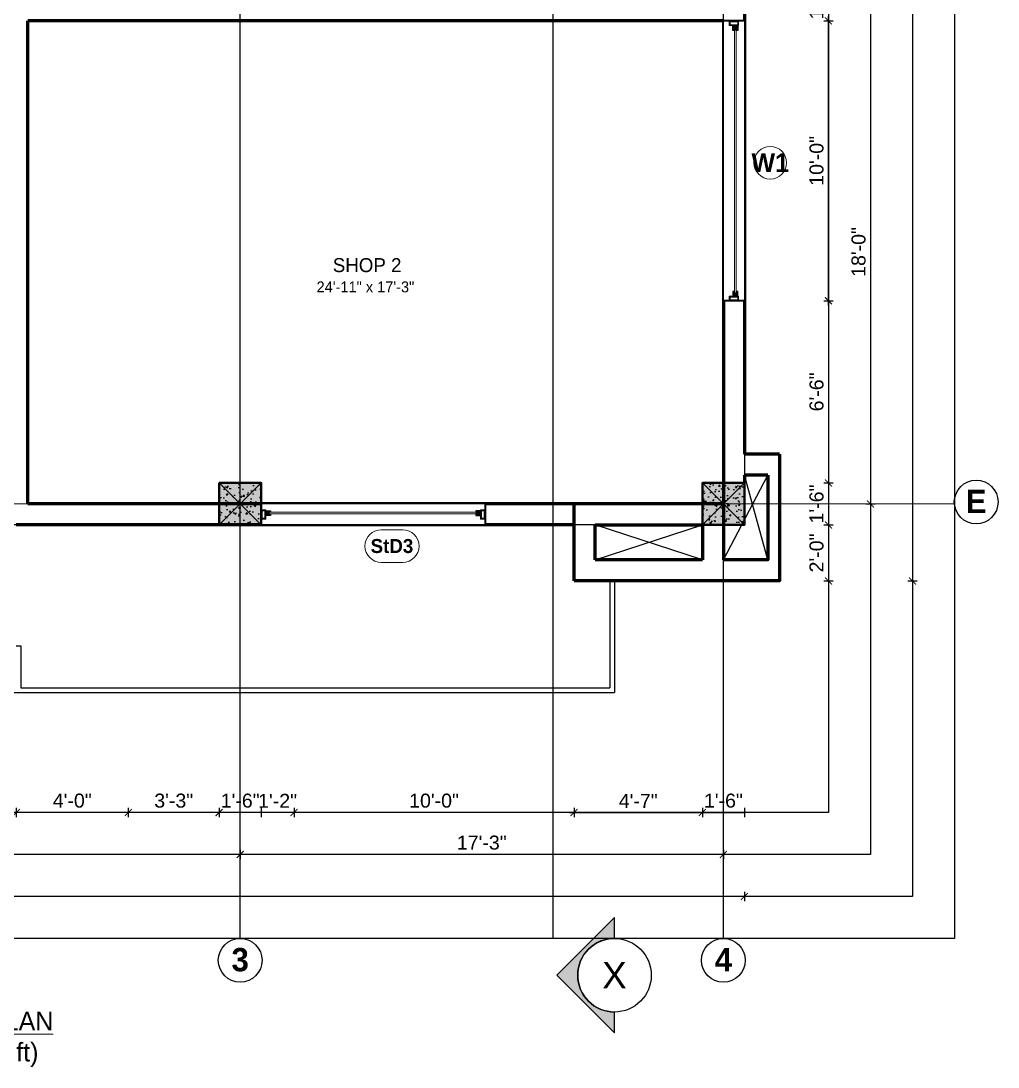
# Model space of a CAD drawing. Header units: feet. Extents: x 109753 to 150441, y 47761 to 75080.
# Drawn here: x 126931 to 127349.7, y 50239.1 to 50687.7 of the extents above; entities that cross this region are included whole.
import ezdxf

# ---------------------------------------------------------------- set-up
doc = ezdxf.new("R2010")
doc.units = ezdxf.units.FT
doc.header["$LTSCALE"] = 50
doc.header["$MEASUREMENT"] = 0
doc.header["$PDMODE"] = 3
doc.header["$PDSIZE"] = -10
for name, pattern in [('( Hidden )', [0.375, 0.25, -0.125]), ('ACAD_ISO04W100', [30, 24, -3, 0, -3]), ('CENTER', [2, 1.25, -0.25, 0.25, -0.25])]:
    doc.linetypes.add(name, pattern=pattern)
doc.layers.add('A-ANNO-MASK', color=7, linetype='Continuous', lineweight=13, true_color=0xffffff)
for name, color, linetype, lineweight in [('CENTRELINE', 146, 'CENTER', 18), ('COLUMN', 16, 'Continuous', 40), ('DIMENSION', 5, 'Continuous', 15), ('STAIRCASE', 210, 'Continuous', 25), ('TEXT', 181, 'Continuous', 13), ('WALL', 1, 'Continuous', 60), ('WINDOW', 197, 'Continuous', 25)]:
    doc.layers.add(name, color=color, linetype=linetype, lineweight=lineweight)
doc.layers.add('HACTH', color=251, linetype='Continuous')
doc.styles.add('GL_Imperial', font='GOTHIC.TTF', dxfattribs={"height": 8})
doc.styles.add('SANS', font='sanss___.ttf', dxfattribs={"height": 11.81102362204724})
doc.styles.add('STYLUS', font='stylu.ttf')
doc.styles.add('TIMES', font='arial.ttf')
doc.dimstyles.new("1-8'", dxfattribs={"dimtxt": 6, "dimasz": 3, "dimexe": 2, "dimexo": 1, "dimgap": 2, "dimtad": 1, "dimdec": 0, "dimzin": 3, "dimdsep": 46, "dimlunit": 4, "dimtxsty": 'TIMES', "dimblk": 'ARCHTICK', "dimcen": 8, "dimdle": 2, "dimclrt": 7, "dimadec": 0, "dimazin": 0, "dimtfac": 1, "dimtdec": 0, "dimtix": 1, "dimtmove": 0, "dimatfit": 3, "dimfxl": 2, "dimfxlon": 1, "dimarcsym": 0})

# ---------------------------------------------------------------- blocks, each defined once
blk = doc.blocks.new('A$Cb5c74cea')
at = {"true_color": 0xffffff, "transparency": 33554687}
h = blk.add_hatch(color=7, dxfattribs=at)
h.dxf.hatch_style = 1
h.paths.add_polyline_path([(-9, -9), (9, -9), (9, 9), (-9, 9)])
at = {"layer": 'HACTH', "transparency": 33554623}
h = blk.add_hatch(dxfattribs=at)
h.set_pattern_fill('AR-CONC', color=256)
h.set_pattern_definition([(49.99999999999999, (-126497.0296379852, -50480.55175068545), (7.172601826007535, -0.6275213498259511), [0.75, -8.25]), (355, (-126497.0296379852, -50480.55175068545), (-1.38751333613, 7.521921337000118), [0.6, -6.6]), (100.45144446, (-126496.4319211752, -50480.60404412545), (5.78508846727112, 6.894399909686294), [0.6374019199999997, -7.011421119999998]), (46.18420000000001, (-126497.0296379852, -50478.55175068545), (10.67241330671572, -1.655192807930765), [1.125, -12.375]), (96.63563549, (-126496.1402705352, -50478.68968375545), (9.346619456742284, 9.741186007745505), [0.95610342, -10.5171376]), (351.1841639899999, (-126497.0296379852, -50478.55175068545), (9.346619450547731, 9.741186002699902), [0.9, -9.90000001]), (21, (-126496.0296379852, -50479.05175068545), (5.969070521184617, -4.026188906653388), [0.75, -8.25]), (326.0000000000001, (-126496.0296379852, -50479.05175068545), (2.433153319215817, 7.25150045046853), [0.6, -6.6]), (71.45144474, (-126495.5322154452, -50479.38726642545), (8.402223767299711, 3.225311528063538), [0.6374019000000001, -7.01142112]), (37.50000000000001, (-126497.0296379852, -50480.55175068545), (0.1215985531729067, 3.328938538313115), [0, -6.52, 0, -6.7, 0, -6.625]), (7.499999999999999, (-126497.0296379852, -50480.55175068545), (2.630695374421486, 3.944117118823602), [0, -3.82, 0, -6.37, 0, -2.525]), (327.5, (-126499.2596379852, -50480.55175068545), (5.33822436172409, -0.2255487173437976), [0, -2.5, 0, -7.8, 0, -10.35]), (317.5, (-126500.2596379852, -50480.55175068545), (5.831861693423862, 1.001049823323177), [0, -3.25, 0, -5.18, 0, -7.35])])
h.paths.add_polyline_path([(-9, -9), (9, -9), (9, 9), (-9, 9)])
at = {"layer": 'COLUMN'}
blk.add_lwpolyline([(-9, -9), (9, -9), (9, 9), (-9, 9)], close=True, dxfattribs=at)
at = {"layer": 'Defpoints', "color": 18, "true_color": 0x000000}
for p, q in [((-9, -9), (9, 9)), ((-9, 9), (9, -9))]:
    blk.add_line(p, q, dxfattribs=at)
blk = doc.blocks.new('_ArchTick')
at = {"color": 0, "linetype": 'ByBlock', "const_width": 0.15}
blk.add_lwpolyline([(-0.5, -0.5), (0.5, 0.5)], dxfattribs=at)
blk = doc.blocks.new('*D931')
at = {"layer": 'Defpoints', "color": 0, "transparency": 16777216}
for p in [(127241.0296379852, 50696.66989667162), (127241.0296379852, 50480.55175068548), (127295.0296379866, 50480.55175068548)]:
    blk.add_point(p, dxfattribs=at)
at = {"layer": 'DIMENSION', "color": 0, "lineweight": -2, "transparency": 16777216}
for p, q in [((127293.0296379866, 50696.66989667162), (127297.0296379866, 50696.66989667162)), ((127295.0296379866, 50698.66989667162), (127295.0296379866, 50478.55175068548)), ((127293.0296379866, 50480.55175068548), (127297.0296379866, 50480.55175068548))]:
    blk.add_line(p, q, dxfattribs=at)
at = {"layer": 'DIMENSION', "color": 0, "lineweight": -2, "transparency": 16777216, "xscale": 3, "yscale": 3, "zscale": 3}
for p, rotation in [((127295.0296379866, 50696.66989667162), 90), ((127295.0296379866, 50480.55175068548), 270)]:
    blk.add_blockref('_ArchTick', p, dxfattribs=dict(at, rotation=rotation))
at = {"layer": 'DIMENSION', "color": 7, "transparency": 16777216, "insert": (127289.9662000602, 50588.6108236785), "char_height": 6, "attachment_point": 5, "rotation": 90, "style": 'TIMES'}
blk.add_mtext('18\'-0"', dxfattribs=at)
blk = doc.blocks.new('*D932')
at = {"layer": 'Defpoints', "color": 0, "transparency": 16777216}
for p in [(127024.948513627, 50471.55175068545), (127232.0296379852, 50471.55175068545), (127024.948513627, 50330.25477779745)]:
    blk.add_point(p, dxfattribs=at)
at = {"layer": 'DIMENSION', "color": 0, "lineweight": -2, "transparency": 16777216}
for p, q in [((127234.0296379852, 50330.25477779745), (127022.948513627, 50330.25477779745)), ((127024.948513627, 50332.25477779745), (127024.948513627, 50328.25477779745)), ((127232.0296379852, 50332.25477779745), (127232.0296379852, 50328.25477779745))]:
    blk.add_line(p, q, dxfattribs=at)
at = {"layer": 'DIMENSION', "color": 0, "lineweight": -2, "transparency": 16777216, "xscale": 3, "yscale": 3, "zscale": 3, "rotation": 180}
blk.add_blockref('_ArchTick', (127024.948513627, 50330.25477779745), dxfattribs=at)
at = {"layer": 'DIMENSION', "color": 0, "lineweight": -2, "transparency": 16777216, "xscale": 3, "yscale": 3, "zscale": 3}
blk.add_blockref('_ArchTick', (127232.0296379852, 50330.25477779745), dxfattribs=at)
at = {"layer": 'DIMENSION', "color": 7, "transparency": 16777216, "insert": (127128.4890758061, 50335.32026210851), "char_height": 6, "attachment_point": 5, "style": 'TIMES'}
blk.add_mtext('17\'-3"', dxfattribs=at)
blk = doc.blocks.new('*D933')
at = {"layer": 'Defpoints', "color": 0, "transparency": 16777216}
for p in [(126761.0296379852, 50471.55175068545), (127024.948513627, 50471.55175068545), (126761.0296379852, 50330.25477779745)]:
    blk.add_point(p, dxfattribs=at)
at = {"layer": 'DIMENSION', "color": 0, "lineweight": -2, "transparency": 16777216}
for p, q in [((127026.948513627, 50330.25477779745), (126759.0296379852, 50330.25477779745)), ((126761.0296379852, 50332.25477779745), (126761.0296379852, 50328.25477779745)), ((127024.948513627, 50332.25477779745), (127024.948513627, 50328.25477779745))]:
    blk.add_line(p, q, dxfattribs=at)
at = {"layer": 'DIMENSION', "color": 0, "lineweight": -2, "transparency": 16777216, "xscale": 3, "yscale": 3, "zscale": 3, "rotation": 180}
blk.add_blockref('_ArchTick', (126761.0296379852, 50330.25477779745), dxfattribs=at)
at = {"layer": 'DIMENSION', "color": 0, "lineweight": -2, "transparency": 16777216, "xscale": 3, "yscale": 3, "zscale": 3}
blk.add_blockref('_ArchTick', (127024.948513627, 50330.25477779745), dxfattribs=at)
at = {"layer": 'DIMENSION', "color": 7, "transparency": 16777216, "insert": (126892.9890758061, 50335.31821572378), "char_height": 6, "attachment_point": 5, "style": 'TIMES'}
blk.add_mtext('22\'-0"', dxfattribs=at)
blk = doc.blocks.new('*D940')
at = {"layer": 'Defpoints', "color": 0, "transparency": 16777216}
for p in [(127241.0296379852, 51402.0243346301), (127241.0296379852, 50447.55175068568), (127313.0296379866, 50447.55175068568)]:
    blk.add_point(p, dxfattribs=at)
at = {"layer": 'DIMENSION', "color": 0, "lineweight": -2, "transparency": 16777216}
for p, q in [((127311.0296379866, 51402.0243346301), (127315.0296379866, 51402.0243346301)), ((127313.0296379866, 51404.0243346301), (127313.0296379866, 50445.55175068568)), ((127311.0296379866, 50447.55175068568), (127315.0296379866, 50447.55175068568))]:
    blk.add_line(p, q, dxfattribs=at)
at = {"layer": 'DIMENSION', "color": 0, "lineweight": -2, "transparency": 16777216, "xscale": 3, "yscale": 3, "zscale": 3}
for p, rotation in [((127313.0296379866, 51402.0243346301), 90), ((127313.0296379866, 50447.55175068568), 270)]:
    blk.add_blockref('_ArchTick', p, dxfattribs=dict(at, rotation=rotation))
at = {"layer": 'DIMENSION', "color": 7, "transparency": 16777216, "insert": (127307.9662000603, 50924.78804265784), "char_height": 6, "attachment_point": 5, "rotation": 90, "style": 'TIMES'}
blk.add_mtext('79\'-6"', dxfattribs=at)
blk = doc.blocks.new('*D941')
at = {"layer": 'Defpoints', "color": 0, "transparency": 16777216}
for p in [(126500.0296379852, 50471.55175068545), (127241.0296379852, 50471.55175068545), (126500.0296379852, 50312.25477779745)]:
    blk.add_point(p, dxfattribs=at)
at = {"layer": 'DIMENSION', "color": 0, "lineweight": -2, "transparency": 16777216}
for p, q in [((127243.0296379852, 50312.25477779745), (126498.0296379852, 50312.25477779745)), ((126500.0296379852, 50314.25477779745), (126500.0296379852, 50310.25477779745)), ((127241.0296379852, 50314.25477779745), (127241.0296379852, 50310.25477779745))]:
    blk.add_line(p, q, dxfattribs=at)
at = {"layer": 'DIMENSION', "color": 0, "lineweight": -2, "transparency": 16777216, "xscale": 3, "yscale": 3, "zscale": 3, "rotation": 180}
blk.add_blockref('_ArchTick', (126500.0296379852, 50312.25477779745), dxfattribs=at)
at = {"layer": 'DIMENSION', "color": 0, "lineweight": -2, "transparency": 16777216, "xscale": 3, "yscale": 3, "zscale": 3}
blk.add_blockref('_ArchTick', (127241.0296379852, 50312.25477779745), dxfattribs=at)
at = {"layer": 'DIMENSION', "color": 7, "transparency": 16777216, "insert": (126870.5296379852, 50317.31821572378), "char_height": 6, "attachment_point": 5, "style": 'TIMES'}
blk.add_mtext('61\'-9"', dxfattribs=at)
blk = doc.blocks.new('ARROW')
at = {"layer": 'A-ANNO-MASK'}
h = blk.add_hatch(color=256, dxfattribs=at)
edge = h.paths.add_edge_path()
edge.add_line((0, 17169.44834330531), (0, 26968.98400393563))
edge.add_line((0, 26968.98400393563), (-26968.9840039349, 0))
edge.add_line((-26968.9840039349, 0), (0, -26968.98400393508))
edge.add_line((0, -26968.98400393508), (0, -17169.44834330531))
edge.add_ellipse((0, 0), major_axis=(-12140.63335278354, 12140.63335278354), ratio=0.9999999999999748, start_angle=-45.00000000000068, end_angle=134.9999999999993, ccw=False)
for p, q in [((0, 26968.98400393563), (-26968.9840039349, 0)), ((0, 17169.44834330531), (0, 26968.98400393563)), ((0, -26968.98400393508), (-26968.9840039349, 0)), ((-26968.9840039349, 0), (0, -26968.98400393508)), ((0, -26968.98400393508), (0, -17169.44834330531))]:
    blk.add_line(p, q)
blk.add_ellipse((0, 0), major_axis=(12140.63335278354, 12140.63335278354), ratio=0.9999999999999746, start_param=0.785398163397461, end_param=3.926990816987254)
blk = doc.blocks.new('WIN 4 FRAME')
at = {"true_color": 0x939598}
h = blk.add_hatch(color=252, dxfattribs=at)
h.dxf.hatch_style = 1
h.paths.add_polyline_path([(1.818989403545856e-12, 4.049813805987469), (2.101020072586834e-06, 5.060473995399661e-07), (2.024908759564823, 9.094947017729282e-13), (2.024908759564823, 2.024906570480198), (2.02490641305485, 2.024906570479288), (2.024906696263315, 4.049813318782071)])
h.paths.add_polyline_path([(1.61992746524993, 0.4049814344280094), (0.4049815433245385, 0.4049814344280094), (0.404981543323629, 3.644832375327496), (1.61992746524993, 3.644832375327496)], flags=16)
at = {"lineweight": 18}
for points in [[(2.024908759563004, 0), (2.024908759563004, 4.049813805987469), (0, 4.049813805987469), (0, 0)], [(0.40498154332181, 3.644832375326587), (0.4049815433227195, 0.4049814344261904), (1.619927465248111, 0.4049814344261904), (1.619927465248111, 3.644832375326587)]]:
    blk.add_lwpolyline(points, close=True, dxfattribs=at)
blk = doc.blocks.new('WIN IN FRAME 2')
at = {"true_color": 0x939598}
h = blk.add_hatch(color=252, dxfattribs=at)
h.dxf.hatch_style = 1
h.paths.add_polyline_path([(-3.802797436947003e-07, 2.024906748300964), (-4.547473508864641e-13, -9.094947017729282e-13), (2.02490491240178, 3.802788341999985e-07), (2.02490479645212, 0.6074723853880641), (1.214942129258816, 0.6074722181956531), (1.214941962037756, 1.417434885379407), (2.024904666966449, 1.417435052582732), (2.024904233848702, 2.024906694837227)])
blk.add_lwpolyline([(1.214941962037756, 1.417434885379407), (2.024904666966449, 1.417435052582732), (2.024904233848702, 2.024906694836318), (-3.802797436947003e-07, 2.024907235507271), (0, 0), (2.02490491240178, 3.802788341999985e-07), (2.024904796439387, 0.6075378326295322), (1.214942129258816, 0.6074722181956531)], close=True)
blk = doc.blocks.new('*U563')
blk.add_wipeout([(0, -0.20000000000024443), (95.99999999999994, -0.20000000000638352), (95.99999999999994, 9.199999999993281), (0, 9.200000000000756)]).dxf.layer = 'WINDOW'
at = {"layer": 'WINDOW', "color": 35, "lineweight": 5}
for p, q in [((96, 8.999999999993873), (0, 9)), ((96, -6.127122201417621e-12), (0, 0))]:
    blk.add_line(p, q, dxfattribs=at)
at = {"layer": 'WINDOW', "color": 10, "lineweight": 35}
for p, q in [((0, 0), (0, 9)), ((96, -6.127122201417621e-12), (96, 8.999999999993873))]:
    blk.add_line(p, q, dxfattribs=at)
at = {"layer": 'WINDOW', "lineweight": 9}
blk.add_lwpolyline([(3.23985088882182, 3.487546825684149), (92.76014927839924, 3.487546825678022), (92.76014927839924, 4.297509492861776), (3.23985088882182, 4.297509492867903)], close=True, dxfattribs=at)
at = {"layer": 'WINDOW', "lineweight": 5}
for name, p in [('WIN 4 FRAME', (0, 2.47509309700672)), ('WIN IN FRAME 2', (2.024908759563004, 2.880074607488496))]:
    blk.add_blockref(name, p, dxfattribs=at)
at = {"layer": 'WINDOW', "lineweight": 5, "xscale": -1}
for name, p in [('WIN IN FRAME 2', (93.975091240437, 2.880074607482368)), ('WIN 4 FRAME', (96, 2.475093097000593))]:
    blk.add_blockref(name, p, dxfattribs=at)
blk = doc.blocks.new('*U102')
blk.add_wipeout([(0, -0.20000000000030127), (120.00173001224158, -0.2000000000079467), (120.00173001224158, 9.199999999991661), (0, 9.2000000000007)]).dxf.layer = 'WINDOW'
at = {"layer": 'WINDOW', "color": 35, "lineweight": 5}
for p, q in [((120.0017300122417, 8.99999999999234), (0, 9)), ((120.0017300122417, -7.659013168401348e-12), (0, 0))]:
    blk.add_line(p, q, dxfattribs=at)
at = {"layer": 'WINDOW', "color": 10, "lineweight": 35}
for p, q in [((0, 0), (0, 9)), ((120.0017300122417, -7.659013168401348e-12), (120.0017300122417, 8.99999999999234))]:
    blk.add_line(p, q, dxfattribs=at)
at = {"layer": 'WINDOW', "lineweight": 9}
blk.add_lwpolyline([(3.23985088882182, 3.487546825684149), (116.7618792906409, 3.487546825676489), (116.7618792906409, 4.297509492860245), (3.23985088882182, 4.297509492867903)], close=True, dxfattribs=at)
at = {"layer": 'WINDOW', "lineweight": 5}
for name, p in [('WIN 4 FRAME', (0, 2.47509309700672)), ('WIN IN FRAME 2', (2.024908759563004, 2.880074607488496))]:
    blk.add_blockref(name, p, dxfattribs=at)
at = {"layer": 'WINDOW', "lineweight": 5, "xscale": -1}
for name, p in [('WIN IN FRAME 2', (117.9768212526787, 2.880074607480836)), ('WIN 4 FRAME', (120.0017300122417, 2.475093096999061))]:
    blk.add_blockref(name, p, dxfattribs=at)
blk = doc.blocks.new('*D948')
at = {"layer": 'Defpoints', "color": 0, "transparency": 16777216}
for p in [(127223.0296379852, 50471.55175068545), (127168.0296379852, 50447.55175068566), (127223.0296379852, 50348.25477779745)]:
    blk.add_point(p, dxfattribs=at)
at = {"layer": 'DIMENSION', "color": 0, "lineweight": -2, "transparency": 16777216}
for p, q in [((127166.0296379852, 50348.25477779745), (127225.0296379852, 50348.25477779745)), ((127168.0296379852, 50350.25477779745), (127168.0296379852, 50346.25477779745)), ((127223.0296379852, 50350.25477779745), (127223.0296379852, 50346.25477779745))]:
    blk.add_line(p, q, dxfattribs=at)
at = {"layer": 'DIMENSION', "color": 0, "lineweight": -2, "transparency": 16777216, "xscale": 3, "yscale": 3, "zscale": 3, "rotation": 180}
blk.add_blockref('_ArchTick', (127168.0296379852, 50348.25477779745), dxfattribs=at)
at = {"layer": 'DIMENSION', "color": 0, "lineweight": -2, "transparency": 16777216, "xscale": 3, "yscale": 3, "zscale": 3}
blk.add_blockref('_ArchTick', (127223.0296379852, 50348.25477779745), dxfattribs=at)
at = {"layer": 'DIMENSION', "color": 7, "transparency": 16777216, "insert": (127195.5296379852, 50353.25477779745), "char_height": 6, "attachment_point": 5, "style": 'TIMES'}
blk.add_mtext('4\'-7"', dxfattribs=at)
blk = doc.blocks.new('*D949')
at = {"layer": 'Defpoints', "color": 0, "transparency": 16777216}
for p in [(127223.0296379852, 50471.55175068545), (127241.0296379852, 50471.55175068545), (127241.0296379852, 50348.25477779745)]:
    blk.add_point(p, dxfattribs=at)
at = {"layer": 'DIMENSION', "color": 0, "lineweight": -2, "transparency": 16777216}
for p, q in [((127223.0296379852, 50350.25477779745), (127223.0296379852, 50346.25477779745)), ((127223.0296379852, 50348.25477779745), (127241.0296379852, 50348.25477779745)), ((127241.0296379852, 50350.25477779745), (127241.0296379852, 50346.25477779745))]:
    blk.add_line(p, q, dxfattribs=at)
at = {"layer": 'DIMENSION', "color": 7, "transparency": 16777216, "insert": (127232.0296379852, 50353.31821572378), "char_height": 6, "attachment_point": 5, "style": 'TIMES'}
blk.add_mtext('1\'-6"', dxfattribs=at)
blk = doc.blocks.new('*D991')
at = {"layer": 'Defpoints', "color": 0, "transparency": 16777216}
for p in [(127241.0296379852, 50705.66989667162), (127241.0296379852, 50687.66989667162), (127277.0296379885, 50687.66989667162)]:
    blk.add_point(p, dxfattribs=at)
at = {"layer": 'DIMENSION', "color": 0, "lineweight": -2, "transparency": 16777216}
for p, q in [((127275.0296379885, 50705.66989667162), (127279.0296379885, 50705.66989667162)), ((127277.0296379885, 50705.66989667162), (127277.0296379885, 50687.66989667162)), ((127275.0296379885, 50687.66989667162), (127279.0296379885, 50687.66989667162))]:
    blk.add_line(p, q, dxfattribs=at)
at = {"layer": 'DIMENSION', "color": 7, "transparency": 16777216, "insert": (127271.9662000622, 50696.66989667157), "char_height": 6, "attachment_point": 5, "rotation": 90, "style": 'TIMES'}
blk.add_mtext('1\'-6"', dxfattribs=at)
blk = doc.blocks.new('*D992')
at = {"layer": 'Defpoints', "color": 0, "transparency": 16777216}
for p in [(127241.0296379852, 50567.66816665938), (127241.0296379852, 50489.55175068548), (127277.0296379889, 50489.55175068548)]:
    blk.add_point(p, dxfattribs=at)
at = {"layer": 'DIMENSION', "color": 0, "lineweight": -2, "transparency": 16777216}
for p, q in [((127275.0296379889, 50567.66816665938), (127279.0296379889, 50567.66816665938)), ((127277.0296379889, 50569.66816665938), (127277.0296379889, 50487.55175068548)), ((127275.0296379889, 50489.55175068548), (127279.0296379889, 50489.55175068548))]:
    blk.add_line(p, q, dxfattribs=at)
at = {"layer": 'DIMENSION', "color": 0, "lineweight": -2, "transparency": 16777216, "xscale": 3, "yscale": 3, "zscale": 3}
for p, rotation in [((127277.0296379889, 50567.66816665938), 90), ((127277.0296379889, 50489.55175068548), 270)]:
    blk.add_blockref('_ArchTick', p, dxfattribs=dict(at, rotation=rotation))
at = {"layer": 'DIMENSION', "color": 7, "transparency": 16777216, "insert": (127271.9662000626, 50528.60995867238), "char_height": 6, "attachment_point": 5, "rotation": 90, "style": 'TIMES'}
blk.add_mtext('6\'-6"', dxfattribs=at)
blk = doc.blocks.new('*D993')
at = {"layer": 'Defpoints', "color": 0, "transparency": 16777216}
for p in [(127241.0296379852, 50489.55175068548), (127241.0296379852, 50471.55175068548), (127277.029637989, 50471.55175068548)]:
    blk.add_point(p, dxfattribs=at)
at = {"layer": 'DIMENSION', "color": 0, "lineweight": -2, "transparency": 16777216}
for p, q in [((127275.029637989, 50489.55175068548), (127279.029637989, 50489.55175068548)), ((127277.029637989, 50489.55175068548), (127277.029637989, 50471.55175068548)), ((127275.029637989, 50471.55175068548), (127279.029637989, 50471.55175068548))]:
    blk.add_line(p, q, dxfattribs=at)
at = {"layer": 'DIMENSION', "color": 7, "transparency": 16777216, "insert": (127271.9662000627, 50480.55175068543), "char_height": 6, "attachment_point": 5, "rotation": 90, "style": 'TIMES'}
blk.add_mtext('1\'-6"', dxfattribs=at)
blk = doc.blocks.new('*D994')
at = {"layer": 'Defpoints', "color": 0, "transparency": 16777216}
for p in [(127241.0296379852, 50471.55175068548), (127241.0296379852, 50447.55175068568), (127277.0296379892, 50447.55175068568)]:
    blk.add_point(p, dxfattribs=at)
at = {"layer": 'DIMENSION', "color": 0, "lineweight": -2, "transparency": 16777216}
for p, q in [((127277.0296379892, 50473.55175068548), (127277.0296379892, 50445.55175068568)), ((127275.0296379892, 50471.55175068548), (127279.0296379892, 50471.55175068548)), ((127275.0296379892, 50447.55175068568), (127279.0296379892, 50447.55175068568))]:
    blk.add_line(p, q, dxfattribs=at)
at = {"layer": 'DIMENSION', "color": 0, "lineweight": -2, "transparency": 16777216, "xscale": 3, "yscale": 3, "zscale": 3}
for p, rotation in [((127277.0296379892, 50471.55175068548), 90), ((127277.0296379892, 50447.55175068568), 270)]:
    blk.add_blockref('_ArchTick', p, dxfattribs=dict(at, rotation=rotation))
at = {"layer": 'DIMENSION', "color": 7, "transparency": 16777216, "insert": (127271.9662000628, 50459.55175068553), "char_height": 6, "attachment_point": 5, "rotation": 90, "style": 'TIMES'}
blk.add_mtext('2\'-0"', dxfattribs=at)
blk = doc.blocks.new('*D995')
at = {"layer": 'Defpoints', "color": 0, "transparency": 16777216}
for p in [(127241.2296379852, 50687.66989667162), (127277.029637989, 50687.66989667162), (127241.0296379852, 50567.66816665938)]:
    blk.add_point(p, dxfattribs=at)
at = {"layer": 'DIMENSION', "color": 0, "lineweight": -2, "transparency": 16777216}
for p, q in [((127275.029637989, 50687.66989667162), (127279.029637989, 50687.66989667162)), ((127277.029637989, 50565.66816665938), (127277.029637989, 50689.66989667162)), ((127275.029637989, 50567.66816665938), (127279.029637989, 50567.66816665938))]:
    blk.add_line(p, q, dxfattribs=at)
at = {"layer": 'DIMENSION', "color": 0, "lineweight": -2, "transparency": 16777216, "xscale": 3, "yscale": 3, "zscale": 3}
for p, rotation in [((127277.029637989, 50687.66989667162), 90), ((127277.029637989, 50567.66816665938), 270)]:
    blk.add_blockref('_ArchTick', p, dxfattribs=dict(at, rotation=rotation))
at = {"layer": 'DIMENSION', "color": 7, "transparency": 16777216, "insert": (127271.9662000627, 50627.66903166545), "char_height": 6, "attachment_point": 5, "rotation": 90, "style": 'TIMES'}
blk.add_mtext('10\'-0"', dxfattribs=at)
blk = doc.blocks.new('*D997')
at = {"layer": 'Defpoints', "color": 0, "transparency": 16777216}
for p in [(127048.0296379852, 50474.02684378246), (127168.0296379852, 50447.55175068566), (127048.0296379852, 50348.25477779745)]:
    blk.add_point(p, dxfattribs=at)
at = {"layer": 'DIMENSION', "color": 0, "lineweight": -2, "transparency": 16777216}
for p, q in [((127170.0296379852, 50348.25477779745), (127046.0296379852, 50348.25477779745)), ((127048.0296379852, 50350.25477779745), (127048.0296379852, 50346.25477779745)), ((127168.0296379852, 50350.25477779745), (127168.0296379852, 50346.25477779745))]:
    blk.add_line(p, q, dxfattribs=at)
at = {"layer": 'DIMENSION', "color": 0, "lineweight": -2, "transparency": 16777216, "xscale": 3, "yscale": 3, "zscale": 3, "rotation": 180}
blk.add_blockref('_ArchTick', (127048.0296379852, 50348.25477779745), dxfattribs=at)
at = {"layer": 'DIMENSION', "color": 0, "lineweight": -2, "transparency": 16777216, "xscale": 3, "yscale": 3, "zscale": 3}
blk.add_blockref('_ArchTick', (127168.0296379852, 50348.25477779745), dxfattribs=at)
at = {"layer": 'DIMENSION', "color": 7, "transparency": 16777216, "insert": (127108.0296379852, 50353.31821572378), "char_height": 6, "attachment_point": 5, "style": 'TIMES'}
blk.add_mtext('10\'-0"', dxfattribs=at)
blk = doc.blocks.new('*D998')
at = {"layer": 'Defpoints', "color": 0, "transparency": 16777216}
for p in [(127048.0296379852, 50474.02684378246), (127033.948513627, 50471.55175068545), (127033.948513627, 50348.25477779745)]:
    blk.add_point(p, dxfattribs=at)
at = {"layer": 'DIMENSION', "color": 0, "lineweight": -2, "transparency": 16777216}
for p, q in [((127033.948513627, 50350.25477779745), (127033.948513627, 50346.25477779745)), ((127048.0296379852, 50348.25477779745), (127033.948513627, 50348.25477779745)), ((127048.0296379852, 50350.25477779745), (127048.0296379852, 50346.25477779745))]:
    blk.add_line(p, q, dxfattribs=at)
at = {"layer": 'DIMENSION', "color": 7, "transparency": 16777216, "insert": (127040.9890758061, 50353.26705610577), "char_height": 6, "attachment_point": 5, "style": 'TIMES'}
blk.add_mtext('1\'-2"', dxfattribs=at)
blk = doc.blocks.new('*D999')
at = {"layer": 'Defpoints', "color": 0, "transparency": 16777216}
for p in [(127015.948513627, 50471.55175068545), (127033.948513627, 50471.55175068545), (127015.948513627, 50348.25477779745)]:
    blk.add_point(p, dxfattribs=at)
at = {"layer": 'DIMENSION', "color": 0, "lineweight": -2, "transparency": 16777216}
for p, q in [((127015.948513627, 50350.25477779745), (127015.948513627, 50346.25477779745)), ((127033.948513627, 50348.25477779745), (127015.948513627, 50348.25477779745)), ((127033.948513627, 50350.25477779745), (127033.948513627, 50346.25477779745))]:
    blk.add_line(p, q, dxfattribs=at)
at = {"layer": 'DIMENSION', "color": 7, "transparency": 16777216, "insert": (127024.948513627, 50353.31821572378), "char_height": 6, "attachment_point": 5, "style": 'TIMES'}
blk.add_mtext('1\'-6"', dxfattribs=at)
blk = doc.blocks.new('*D1000')
at = {"layer": 'Defpoints', "color": 0, "transparency": 16777216}
for p in [(126976.989075806, 50471.35175068546), (127015.948513627, 50471.55175068545), (126976.989075806, 50348.25477779745)]:
    blk.add_point(p, dxfattribs=at)
at = {"layer": 'DIMENSION', "color": 0, "lineweight": -2, "transparency": 16777216}
for p, q in [((127017.948513627, 50348.25477779745), (126974.989075806, 50348.25477779745)), ((126976.989075806, 50350.25477779745), (126976.989075806, 50346.25477779745)), ((127015.948513627, 50350.25477779745), (127015.948513627, 50346.25477779745))]:
    blk.add_line(p, q, dxfattribs=at)
at = {"layer": 'DIMENSION', "color": 0, "lineweight": -2, "transparency": 16777216, "xscale": 3, "yscale": 3, "zscale": 3, "rotation": 180}
blk.add_blockref('_ArchTick', (126976.989075806, 50348.25477779745), dxfattribs=at)
at = {"layer": 'DIMENSION', "color": 0, "lineweight": -2, "transparency": 16777216, "xscale": 3, "yscale": 3, "zscale": 3}
blk.add_blockref('_ArchTick', (127015.948513627, 50348.25477779745), dxfattribs=at)
at = {"layer": 'DIMENSION', "color": 7, "transparency": 16777216, "insert": (126996.4687947165, 50353.32026210851), "char_height": 6, "attachment_point": 5, "style": 'TIMES'}
blk.add_mtext('3\'-3"', dxfattribs=at)
blk = doc.blocks.new('*D1001')
at = {"layer": 'Defpoints', "color": 0, "transparency": 16777216}
for p in [(126928.9890758062, 50471.55175068545), (126976.989075806, 50471.35175068546), (126928.9890758062, 50348.25477779745)]:
    blk.add_point(p, dxfattribs=at)
at = {"layer": 'DIMENSION', "color": 0, "lineweight": -2, "transparency": 16777216}
for p, q in [((126978.989075806, 50348.25477779745), (126926.9890758062, 50348.25477779745)), ((126928.9890758062, 50350.25477779745), (126928.9890758062, 50346.25477779745)), ((126976.989075806, 50350.25477779745), (126976.989075806, 50346.25477779745))]:
    blk.add_line(p, q, dxfattribs=at)
at = {"layer": 'DIMENSION', "color": 0, "lineweight": -2, "transparency": 16777216, "xscale": 3, "yscale": 3, "zscale": 3, "rotation": 180}
blk.add_blockref('_ArchTick', (126928.9890758062, 50348.25477779745), dxfattribs=at)
at = {"layer": 'DIMENSION', "color": 0, "lineweight": -2, "transparency": 16777216, "xscale": 3, "yscale": 3, "zscale": 3}
blk.add_blockref('_ArchTick', (126976.989075806, 50348.25477779745), dxfattribs=at)
at = {"layer": 'DIMENSION', "color": 7, "transparency": 16777216, "insert": (126952.9890758061, 50353.31821572378), "char_height": 6, "attachment_point": 5, "style": 'TIMES'}
blk.add_mtext('4\'-0"', dxfattribs=at)

msp = doc.modelspace()

# ---------------------------------------------------------------- linework, layer by layer
at = {"linetype": 'ACAD_ISO04W100', "ltscale": 3}
msp.add_line((127024.948513627, 50294.25477779745), (127024.948513627, 51492.02433463007), dxfattribs=at)
for points in [[(127159.029637985, 50294.25477779745), (127159.029637985, 51055.90618863705), (127096.9485136272, 51055.90618863705), (127096.9485136272, 50990.90618863707), (126942.9485136268, 50990.90618863707), (126942.9485136268, 51210.90618863748), (127232.0296379852, 51210.90618863744)], [(127232.0296379852, 50294.25477779745), (127232.0296379852, 51128.90618863724), (127023.948513627, 51128.90618863727), (127023.948513627, 51063.90618863727), (127015.948513627, 51063.90618863727), (127015.948513627, 51137.90618863727), (127232.0296379852, 51137.90618863724)]]:
    msp.add_lwpolyline(points, dxfattribs=at)
for centre, radius in [((127340.3632952636, 50481.43122030313), 9.375000000000002), ((127024.948513627, 50284.87977779745), 9.375000000000002), ((127185.3617730571, 50278.48422485504), 15.77055294241918), ((127232.0296379852, 50284.87977779745), 9.375000000000002)]:
    msp.add_circle(centre, radius)
at = {"layer": 'CENTRELINE', "ltscale": 35}
msp.add_line((126392.0296379852, 50480.55175068545), (127331.0296379852, 50480.55175068545), dxfattribs=at)
at = {"layer": 'Defpoints'}
for points in [[(126392.0296379852, 51492.02433463007), (127331.0296379852, 51492.02433463007), (127331.0296379852, 50294.25477779745), (126392.0296379852, 50294.25477779745)], [(126410.0296379852, 51474.02433463007), (127313.0296379852, 51474.02433463007), (127313.0296379852, 50312.25477779745), (126410.0296379852, 50312.25477779745)], [(126428.0296379852, 51456.02433463007), (127295.0296379852, 51456.02433463007), (127295.0296379852, 50330.25477779745), (126428.0296379852, 50330.25477779745)], [(126446.0296379852, 51438.02433463007), (127277.0296379852, 51438.02433463007), (127277.0296379852, 50348.25477779745), (126446.0296379852, 50348.25477779745)]]:
    msp.add_lwpolyline(points, close=True, dxfattribs=at)
at = {"layer": 'HACTH', "linetype": '( Hidden )', "ltscale": 5}
for p, q in [((127232.0296379852, 50456.55175068568), (127251.0296379852, 50492.85653162167)), ((127251.0296379852, 50456.55175068568), (127241.0296379852, 50492.85653162167)), ((127223.0296379849, 50456.55175068566), (127177.0296379852, 50471.55175068545)), ((127177.0296379852, 50456.55175068566), (127223.0296379852, 50471.55175068545))]:
    msp.add_line(p, q, dxfattribs=at)
at = {"layer": 'STAIRCASE'}
for p, q in [((127183.3739042435, 50447.55175068566), (127183.3739042435, 50401.70495054828)), ((127185.3739042435, 50447.55175068566), (127185.3739042435, 50399.70477449455)), ((126928.9928655839, 50419.72734199745), (126930.9928655828, 50419.72727559842)), ((126930.9928655828, 50419.72727559842), (126930.9922679879, 50401.72716593434)), ((126930.9922679879, 50401.72716593434), (127183.3739042435, 50401.70495054828)), ((126688.9911771246, 50399.74846758603), (127185.3739042435, 50399.70477449455))]:
    msp.add_line(p, q, dxfattribs=at)
at = {"layer": 'TEXT'}
msp.add_circle((127252.1069599978, 50626.87224988079), 7, dxfattribs=at)
at = {"layer": 'WALL'}
for p, q in [((127241.0296379852, 51155.08047236358), (127241.0296379851, 50501.85653162167)), ((126933.989075806, 50480.55175068545), (126933.989075806, 50687.6698966716)), ((127232.0296379851, 50687.66989667156), (127232.0296379852, 50480.55175068545)), ((127256.0296379852, 50501.85653162167), (127241.0296379852, 50501.85653162167)), ((127251.0296379852, 50492.85653162167), (127241.0296379851, 50492.85653162166)), ((127241.0296379852, 50492.85653162166), (127241.0296379852, 50489.55175068545)), ((127232.0296379852, 50480.55175068545), (126933.989075806, 50480.55175068541)), ((127168.0296379852, 50447.55175068566), (127168.0296379852, 50480.55175068545)), ((127232.0296379851, 50480.55175068546), (127232.0296379852, 50456.55175068566)), ((127168.0296379852, 50471.55175068545), (126928.9890758061, 50471.55175068545)), ((127177.0296379852, 50456.55175068566), (127177.0296379852, 50471.55175068545)), ((127177.0296379852, 50471.55175068545), (127223.0296379851, 50471.55175068545)), ((127223.0296379849, 50471.55175068545), (127223.0296379849, 50456.55175068568)), ((127223.0296379849, 50456.55175068566), (127177.0296379852, 50456.55175068566)), ((127241.0296379852, 50447.55175068566), (127168.0296379852, 50447.55175068566))]:
    msp.add_line(p, q, dxfattribs=at)
for points in [[(127256.0296379852, 50501.85653162167), (127256.0296379852, 50447.55175068566), (127177.0296379851, 50447.55175068566)], [(127251.0296379852, 50492.85653162167), (127251.0296379852, 50456.55175068568), (127232.0296379849, 50456.55175068568)]]:
    msp.add_lwpolyline(points, dxfattribs=at)

# ---------------------------------------------------------------- block references
for p in [(127024.948513627, 50480.55175068545), (127232.0296379852, 50480.55175068545)]:
    msp.add_blockref('A$Cb5c74cea', p)
at = {"xscale": 0.0009185241498223291, "yscale": 0.0009185241498223291, "zscale": 0.0009185241498223291, "rotation": 0.04400622102133561}
msp.add_blockref('ARROW', (127185.3617739412, 50278.50723875845), dxfattribs=at)

# ---------------------------------------------------------------- texts
at = {"char_height": 10, "attachment_point": 5, "style": 'STYLUS'}
for s, insert in [('{\\fStylus BT|b1|i0|c0|p34;E}', (127340.3632952636, 50481.6484353725)), ('{\\fStylus BT|b1|i0|c0|p34;3}', (127024.948513627, 50285.09699286679)), ('{\\fStylus BT|b1|i0|c0|p34;4}', (127232.0296379852, 50285.09699286679))]:
    msp.add_mtext_dynamic_manual_height_columns(s, width=4.175797679477883, gutter_width=43.75000000000001, heights=[0], dxfattribs=dict(at, insert=insert))
at = {"ltscale": 0.25, "insert": (127185.3387591536, 50278.48422397087), "char_height": 11.25, "width": 7.753228859509846, "attachment_point": 5, "style": 'SANS'}
msp.add_mtext('X', dxfattribs=at)
at = {"layer": 'TEXT', "attachment_point": 5, "style": 'GL_Imperial'}
for s, insert, char_height in [('{\\fStylus BT|b1|i0|c0|p34;W1}', (127252.1069599978, 50626.87224988079), 8), ('{\\fStylus BT|b1|i0|c0|p34;StD3}', (127089.9880304583, 50462.48024310799), 6)]:
    msp.add_mtext_dynamic_manual_height_columns(s, width=9.305830311820161, gutter_width=35, heights=[0], dxfattribs=dict(at, insert=insert, char_height=char_height))
at = {"layer": 'TEXT', "char_height": 8, "style": 'GL_Imperial'}
for s, insert, width, attachment_point in [('\\pi7.07632;{\\H0.75x;SHOP 2\\P\\pi0.13676;\\H0.77778x;24\'-11" x 17\'-3"}', (127057.5596495813, 50585.9591527039), 42.74950781781101, 1), ('{\\L\\C256;\\c0;GROUND FLOOR PLAN\\P\\l(Area = 4788.00 Sq.ft)}', (126885.7298744339, 50262.85819850265), 533.1978972578809, 2)]:
    msp.add_mtext(s, dxfattribs=dict(at, insert=insert, width=width, attachment_point=attachment_point))

# ---------------------------------------------------------------- dimensions: what is measured, and where the dimension line sits
at = {"layer": 'DIMENSION'}
for base, p1, p2, picture, middle in [((127313.0296379866, 50447.55175068568), (127241.0296379852, 51402.02433463007), (127241.0296379852, 50447.55175068566), '*D940', (127307.9662000603, 50924.78804265784)), ((127295.0296379866, 50480.55175068548), (127241.0296379852, 50696.66989667159), (127241.0296379852, 50480.55175068545), '*D931', (127289.9662000602, 50588.6108236785)), ((127277.029637989, 50471.55175068548), (127241.0296379852, 50489.55175068545), (127241.0296379852, 50471.55175068545), '*D993', (127271.9662000627, 50480.55175068543)), ((127277.0296379892, 50447.55175068568), (127241.0296379852, 50471.55175068545), (127241.0296379852, 50447.55175068566), '*D994', (127271.9662000628, 50459.55175068553))]:
    dim = msp.add_linear_dim(base=base, p1=p1, p2=p2, angle=90, dimstyle="1-8'", dxfattribs=at)
    dim.commit()
    dim.dimension.update_dxf_attribs({"geometry": picture, "text_midpoint": middle})
for base, p1, p2, picture, middle in [((126500.0296379852, 50312.25477779745), (127241.0296379852, 50471.55175068545), (126500.0296379852, 50471.55175068545), '*D941', (126870.5296379852, 50317.31821572378)), ((126761.0296379852, 50330.25477779745), (127024.948513627, 50471.55175068545), (126761.0296379852, 50471.55175068545), '*D933', (126892.9890758061, 50335.31821572378)), ((126928.9890758062, 50348.25477779745), (126976.989075806, 50471.35175068546), (126928.9890758062, 50471.55175068545), '*D1001', (126952.9890758061, 50353.31821572378)), ((126976.989075806, 50348.25477779745), (127015.948513627, 50471.55175068545), (126976.989075806, 50471.35175068546), '*D1000', (126996.4687947165, 50353.32026210851)), ((127024.948513627, 50330.25477779745), (127232.0296379852, 50471.55175068545), (127024.948513627, 50471.55175068545), '*D932', (127128.4890758061, 50335.32026210851)), ((127223.0296379852, 50348.25477779745), (127168.0296379852, 50447.55175068566), (127223.0296379852, 50471.55175068545), '*D948', (127195.5296379852, 50353.25477779745)), ((127241.0296379852, 50348.25477779745), (127223.0296379852, 50471.55175068545), (127241.0296379852, 50471.55175068545), '*D949', (127232.0296379852, 50353.31821572378))]:
    dim = msp.add_linear_dim(base=base, p1=p1, p2=p2, dimstyle="1-8'", dxfattribs=at)
    dim.commit()
    dim.dimension.update_dxf_attribs({"geometry": picture, "text_midpoint": middle})

# ---------------------------------------------------------------- next in the draw order: block references
at = {"layer": 'WINDOW', "xscale": -1}
for name, p, rotation in [('*U102', (127241.0296379852, 50687.66989667159), 90), ('*U563', (127033.948513627, 50480.55175068545), 180)]:
    msp.add_blockref(name, p, dxfattribs=dict(at, rotation=rotation))

# ---------------------------------------------------------------- next in the draw order: linework, layer by layer
at = {"layer": 'Defpoints'}
msp.add_lwpolyline([(126500.0296379852, 51402.02433463007), (127241.0296379852, 51402.02433463007), (127241.0296379852, 50471.55175068545), (126500.0296379852, 50471.55175068545)], close=True, dxfattribs=at)
at = {"layer": 'TEXT'}
msp.add_lwpolyline([(127085.4357837609, 50469.48024310799, 0.9999999999999999), (127085.4357837609, 50455.48024310799), (127094.5957763082, 50455.48024310799, 0.9999999999999999), (127094.5957763082, 50469.48024310799)], format="xyb", close=True, dxfattribs=at)
at = {"layer": 'WALL'}
msp.add_line((127232.0296379852, 50687.66989667159), (126933.989075806, 50687.66989667174), dxfattribs=at)

# ---------------------------------------------------------------- next in the draw order: dimensions: what is measured, and where the dimension line sits
at = {"layer": 'DIMENSION'}
for base, p1, p2, picture, middle in [((127277.0296379885, 50687.66989667162), (127241.0296379852, 50705.66989667159), (127241.0296379852, 50687.66989667159), '*D991', (127271.9662000622, 50696.66989667157)), ((127277.029637989, 50687.66989667162), (127241.0296379852, 50567.66816665935), (127241.2296379852, 50687.66989667159), '*D995', (127271.9662000627, 50627.66903166545)), ((127277.0296379889, 50489.55175068548), (127241.0296379852, 50567.66816665935), (127241.0296379852, 50489.55175068545), '*D992', (127271.9662000626, 50528.60995867238))]:
    dim = msp.add_linear_dim(base=base, p1=p1, p2=p2, angle=90, dimstyle="1-8'", dxfattribs=at)
    dim.commit()
    dim.dimension.update_dxf_attribs({"geometry": picture, "text_midpoint": middle})
for base, p1, p2, picture, middle in [((127033.948513627, 50348.25477779745), (127048.0296379852, 50474.02684378246), (127033.948513627, 50471.55175068545), '*D998', (127040.9890758061, 50353.26705610577)), ((127048.0296379852, 50348.25477779745), (127168.0296379852, 50447.55175068566), (127048.0296379852, 50474.02684378246), '*D997', (127108.0296379852, 50353.31821572378)), ((127015.948513627, 50348.25477779745), (127033.948513627, 50471.55175068545), (127015.948513627, 50471.55175068545), '*D999', (127024.948513627, 50353.31821572378))]:
    dim = msp.add_linear_dim(base=base, p1=p1, p2=p2, dimstyle="1-8'", dxfattribs=at)
    dim.commit()
    dim.dimension.update_dxf_attribs({"geometry": picture, "text_midpoint": middle})

doc.saveas('drawing.dxf')
